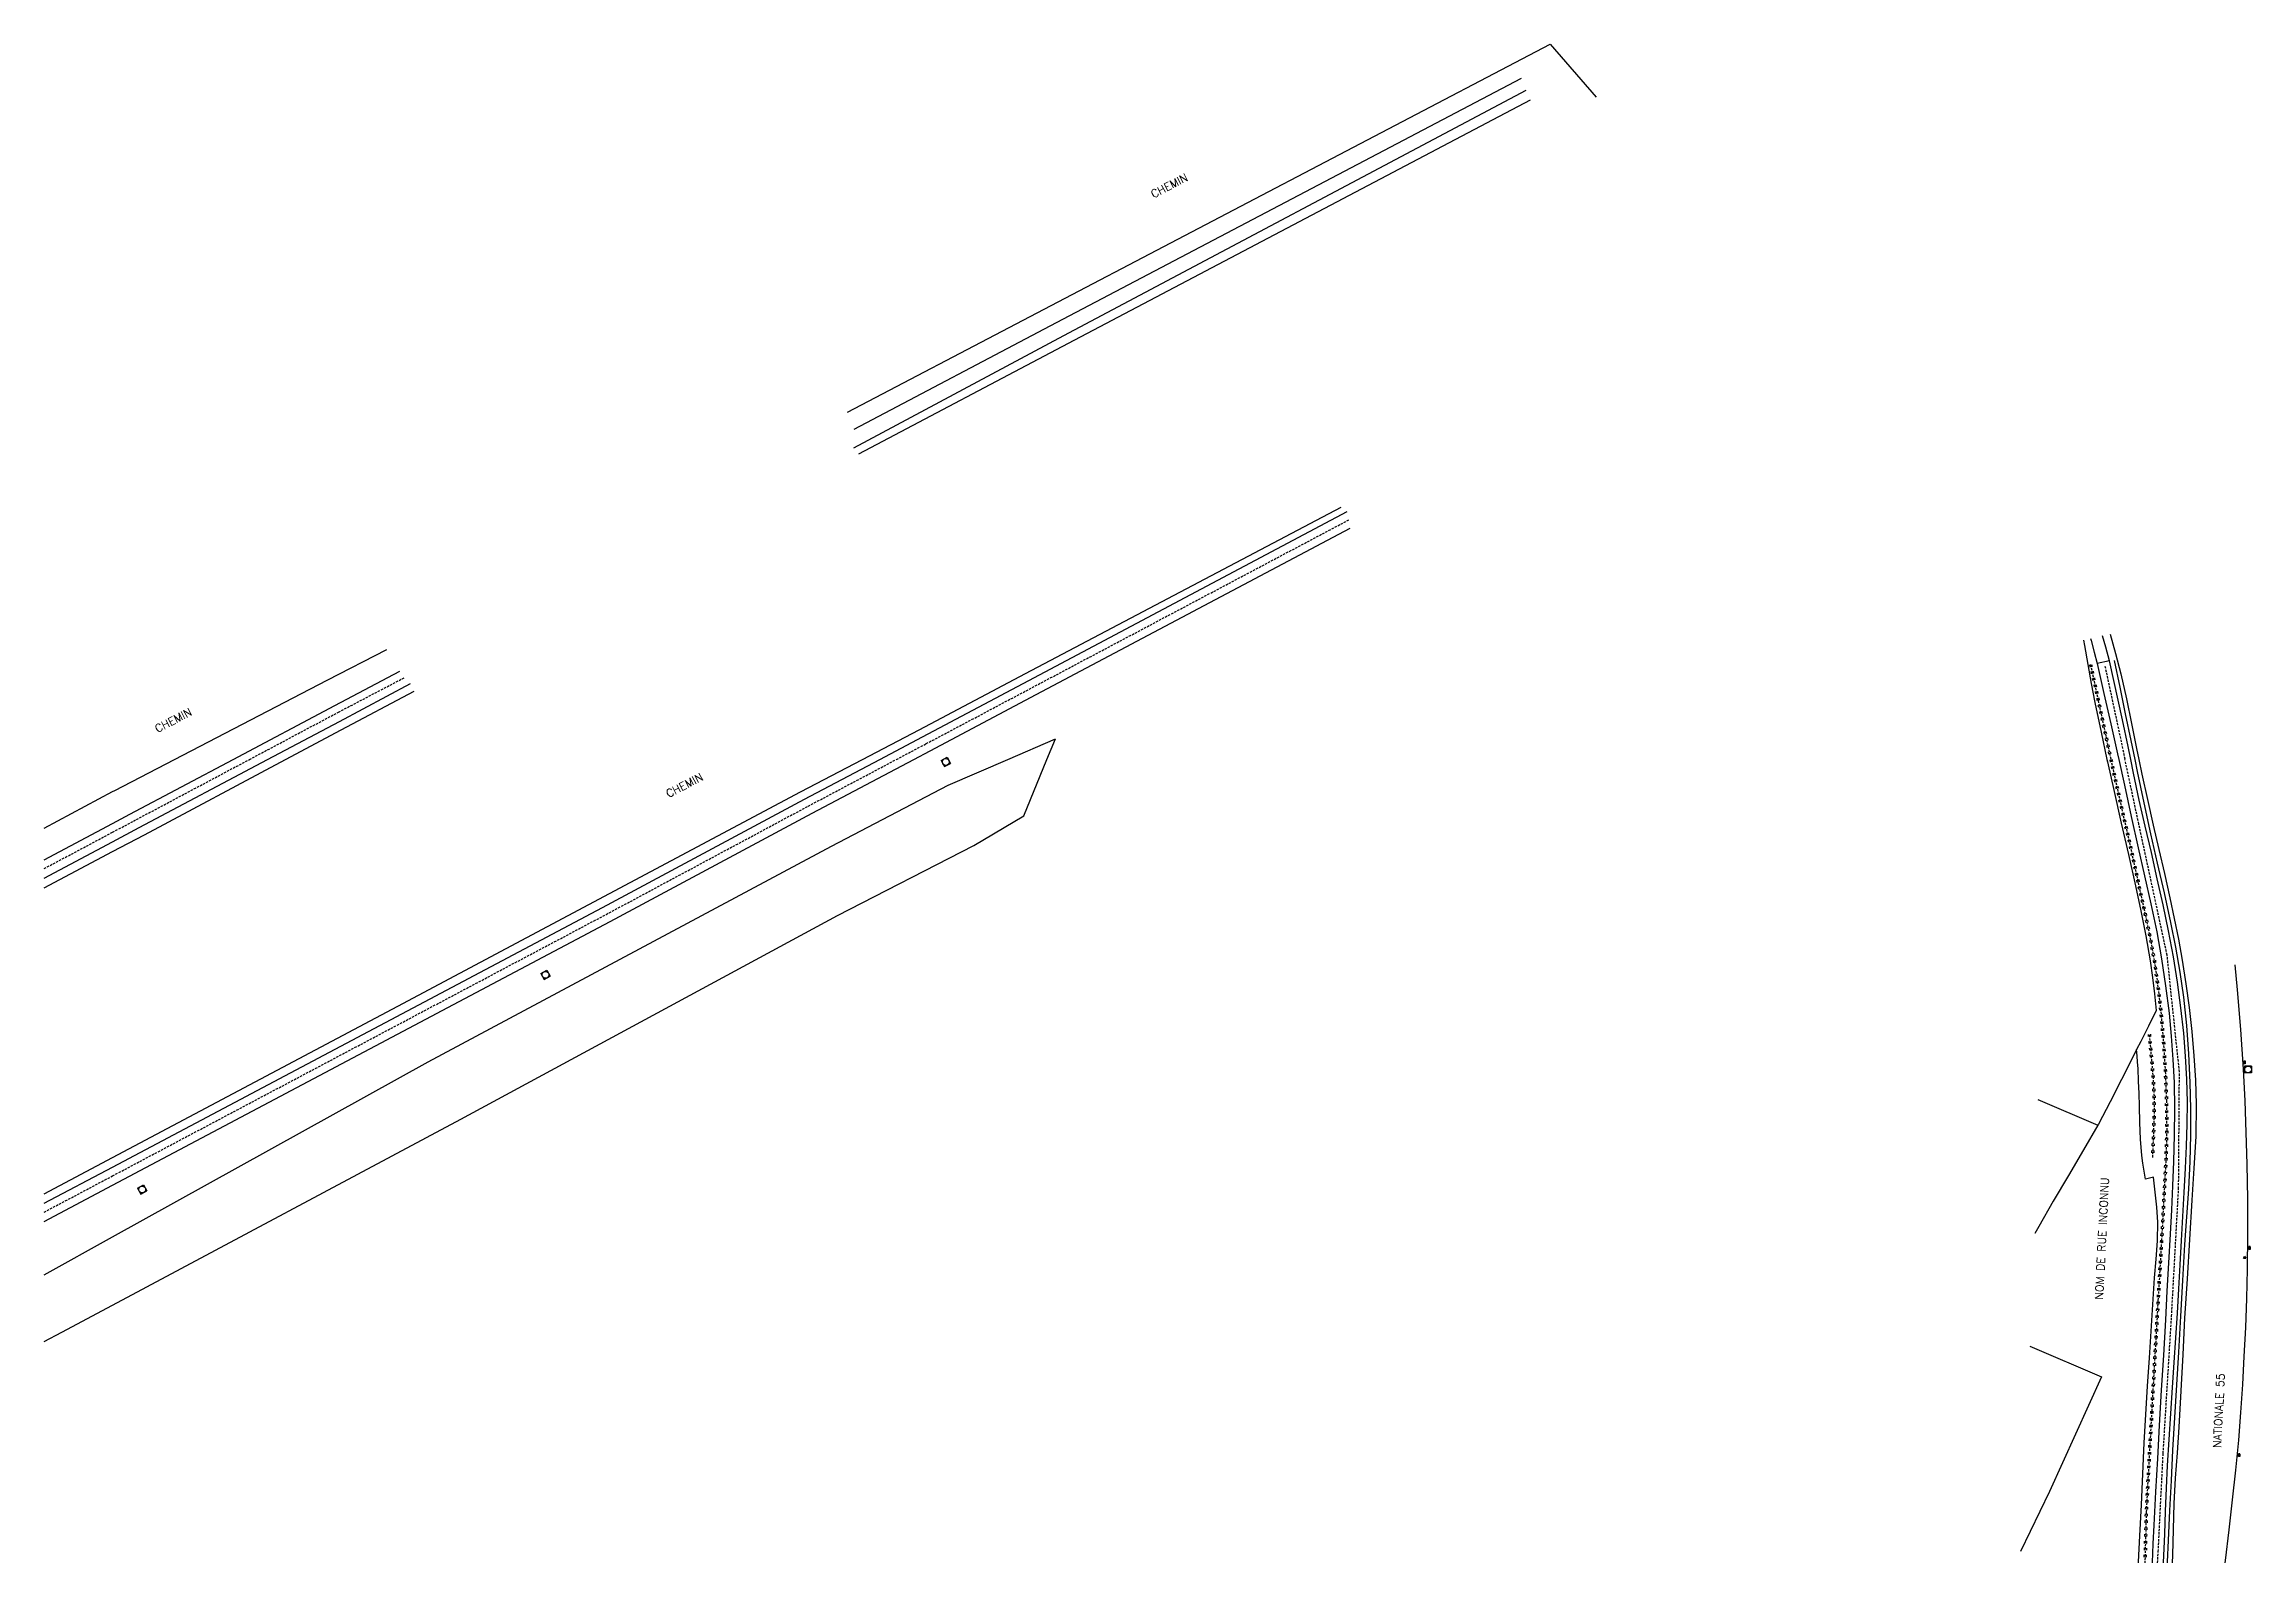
# Model space of a CAD drawing. Header units: millimetres. Extents: x 133000 to 134000, y 131000 to 132001.
# Drawn here: x 133000 to 133483.6, y 131000 to 131332.7 of the extents above; entities that cross this region are included whole.
import ezdxf

# ---------------------------------------------------------------- set-up
doc = ezdxf.new("R2010")
doc.units = ezdxf.units.MM
doc.linetypes.add('DASHED', pattern=[0.75, 0.5, -0.25])
doc.layers.get('0').update_dxf_attribs({"linetype": 'CONTINUOUS'})
for name, color, linetype in [('W0001', 6, 'DASHED'), ('W0008', 7, 'CONTINUOUS'), ('W0010', 4, 'CONTINUOUS'), ('W0071', 7, 'CONTINUOUS'), ('W0211', 2, 'CONTINUOUS'), ('W0214', 2, 'CONTINUOUS'), ('W0220', 5, 'DASHED'), ('W0330', 7, 'CONTINUOUS'), ('W0401', 7, 'CONTINUOUS'), ('W0420', 7, 'CONTINUOUS'), ('W0510', 5, 'CONTINUOUS'), ('W0850', 7, 'CONTINUOUS'), ('W0989', 7, 'CONTINUOUS')]:
    doc.layers.add(name, color=color, linetype=linetype)
doc.styles.get("Standard").update_dxf_attribs({"font": 'romans.shx', "width": 0.85})

# ---------------------------------------------------------------- blocks, each defined once
blk = doc.blocks.new('T420')
for p, q in [((0.75, 0.75), (-0.75, 0.75)), ((-0.75, 0.75), (-0.75, -0.75)), ((0.75, 0.75), (0.75, -0.75)), ((0.75, -0.75), (-0.75, -0.75))]:
    blk.add_line(p, q)
blk.add_ellipse((0, 0), major_axis=(-0.53, 0.53), ratio=1, start_param=3.926991, end_param=10.210176)
blk = doc.blocks.new('T850')
for p, q in [((-0.25, -0.15), (0, 0.32)), ((0, 0.32), (0.25, -0.15)), ((-0.25, -0.15), (0.25, -0.15))]:
    blk.add_line(p, q)
for major_axis in [(-0.106, 0.106), (-0.0354, 0.0354), (-0.0236, 0.0236)]:
    blk.add_ellipse((0, 0), major_axis=major_axis, ratio=1, start_param=3.926991, end_param=10.210176)
blk = doc.blocks.new('T401')
for p, q in [((-0.3, 0.3), (0, 0.3)), ((-0.3, -0.25), (-0.3, 0.3)), ((-0.3, 0.15), (0, 0.15)), ((-0.3, 0), (0, 0)), ((0, 0.3), (0, -0.25)), ((-0.3, -0.15), (0, -0.15)), ((-0.3, -0.25), (-0.3, -0.3)), ((-0.3, -0.3), (0, -0.3)), ((0, -0.3), (0, -0.25))]:
    blk.add_line(p, q)
blk = doc.blocks.new('t220o')
at = {"color": 0, "linetype": 'Continuous'}
for p, q in [((-0.25, 0.25), (0.25, 0.25)), ((-0.25, -0.25), (0.25, -0.25))]:
    blk.add_line(p, q, dxfattribs=at)

msp = doc.modelspace()

# ---------------------------------------------------------------- linework, layer by layer
at = {"layer": 'W0001'}
for points in [[(133186.72, 131176), (133193.25, 131179.46), (133285.79, 131228.47)], [(133044.99, 131176), (133064.49, 131186.37), (133079.08, 131194)], [(133451.46, 131196.45), (133455.85, 131176)], [(133015, 131160.06), (133019.58, 131162.5), (133044.99, 131176)], [(133015, 131084.78), (133123.14, 131142.06), (133167.39, 131165.78), (133186.72, 131176)], [(133463, 131000), (133463.14, 131002.46), (133464.22, 131023.97), (133466.06, 131054.01), (133467.6, 131081.96), (133467.78, 131107.57), (133465.09, 131133.12), (133458.89, 131161.82), (133455.85, 131176)], [(133000, 131152.09), (133015, 131160.06)], [(133000, 131076.83), (133015, 131084.78)]]:
    msp.add_lwpolyline(points, dxfattribs=at)
at = {"layer": 'W0008'}
for points in [[(133183.06, 131176), (133192.45, 131180.96), (133215.71, 131193.32), (133285.47, 131230.29)], [(133190.55, 131176), (133194.09, 131177.87), (133217.35, 131190.23), (133286.11, 131226.64)], [(133041.41, 131176), (133063.7, 131187.85), (133077.91, 131195.35)], [(133457.13, 131176), (133456.55, 131178.84), (133455.33, 131184.71), (133454.39, 131189), (133453.44, 131193.29), (133452.49, 131197.58), (133449.77, 131196.99)], [(133449.77, 131196.99), (133451.25, 131190.41), (133452.74, 131183.83), (133454.21, 131177.25), (133454.49, 131176)], [(133048.95, 131176), (133064.67, 131184.34), (133080.24, 131192.65)], [(133015, 131161.97), (133018.79, 131163.98), (133041.41, 131176)], [(133015, 131157.98), (133020.8, 131161.06), (133048.95, 131176)], [(133015, 131086.71), (133122.34, 131143.57), (133166.59, 131167.29), (133183.06, 131176)], [(133015, 131082.75), (133123.98, 131140.48), (133168.23, 131164.2), (133190.55, 131176)], [(133454.49, 131176), (133455.73, 131170.38), (133457.24, 131163.51), (133458.75, 131156.64), (133460.15, 131150.51), (133461.55, 131144.38), (133462.8, 131138.23), (133463.84, 131132.32), (133464.75, 131126.39), (133465.5, 131120.43), (133465.99, 131115.37), (133466.37, 131110.3), (133466.62, 131105.22), (133466.7, 131099.45), (133466.61, 131093.68), (133466.46, 131087.91), (133466.26, 131082.61), (133466.01, 131077.31), (133465.74, 131072.01), (133465.41, 131065.75), (133465.05, 131059.49), (133464.7, 131053.23), (133464.26, 131045.52), (133463.81, 131037.82), (133463.37, 131030.11), (133462.96, 131022.83), (133462.55, 131015.54), (133462.16, 131008.26), (133461.98, 131004.18), (133461.8, 131000.1), (133461.79, 131000)], [(133464.27, 131000), (133464.27, 131000.04), (133464.41, 131003.16), (133464.55, 131006.27), (133464.76, 131011.3), (133464.96, 131016.33), (133465.19, 131021.36), (133465.52, 131027.05), (133465.89, 131032.74), (133466.27, 131038.42), (133466.64, 131043.86), (133467.01, 131049.29), (133467.36, 131054.73), (133467.66, 131060.02), (133467.94, 131065.32), (133468.22, 131070.62), (133468.53, 131075.89), (133468.84, 131081.16), (133469.1, 131086.43), (133469.31, 131091.25), (133469.48, 131096.07), (133469.53, 131100.89), (133469.39, 131105.93), (133469.12, 131110.97), (133468.72, 131116), (133468.12, 131121.6), (133467.37, 131127.2), (133466.48, 131132.76), (133465.4, 131138.47), (133464.19, 131144.15), (133462.93, 131149.83), (133461.63, 131155.59), (133460.29, 131161.35), (133458.99, 131167.11), (133457.75, 131172.97), (133457.13, 131176)], [(133000, 131154), (133015, 131161.97)], [(133000, 131150.01), (133015, 131157.98)], [(133479.9, 131131.03), (133480.44, 131125.51), (133481.15, 131116.84), (133481.73, 131108.16), (133482.09, 131101.22), (133482.36, 131094.28), (133482.56, 131087.33), (133482.69, 131079.66), (133482.72, 131072), (133482.64, 131064.33), (133482.47, 131057.94), (133482.23, 131051.56), (133481.92, 131045.18), (133481.58, 131039.07), (133481.17, 131032.96), (133480.7, 131026.86), (133480.07, 131020.32), (133479.36, 131013.78), (133478.6, 131007.24), (133477.79, 131000.49), (133477.72, 131000)], [(133000, 131078.76), (133015, 131086.71)], [(133000, 131074.8), (133015, 131082.75)]]:
    msp.add_lwpolyline(points, dxfattribs=at)
at = {"layer": 'W0010'}
for points in [[(133458.05, 131176), (133457.19, 131180.14), (133455.98, 131185.97), (133454.78, 131191.81), (133453.57, 131197.65)], [(133465.15, 131000), (133465.16, 131000.23), (133465.37, 131004.89), (133465.7, 131011.48), (133466.01, 131018.07), (133466.34, 131024.65), (133466.76, 131031.82), (133467.2, 131038.99), (133467.64, 131046.16), (133468.08, 131054.01), (133468.52, 131061.86), (133468.98, 131069.71), (133469.4, 131075.78), (133469.83, 131081.84), (133470.13, 131087.91), (133470.26, 131093.69), (133470.28, 131099.47), (133470.16, 131105.24), (133469.87, 131111.49), (133469.4, 131117.72), (133468.73, 131123.93), (133467.93, 131129.4), (133466.96, 131134.85), (133465.91, 131140.28), (133464.51, 131146.77), (133462.99, 131153.25), (133461.5, 131159.72), (133460.04, 131166.52), (133458.61, 131173.33), (133458.05, 131176)]]:
    msp.add_lwpolyline(points, dxfattribs=at)
at = {"layer": 'W0071'}
for points in [[(133177.42, 131248.33), (133221.8, 131271.73), (133323.64, 131325.25)], [(133177.37, 131244.25), (133223.42, 131268.85), (133324.68, 131322.61)], [(133448.29, 131202.48), (133448.41, 131202.05), (133449.09, 131199.52), (133449.77, 131196.99)], [(133452.49, 131197.58), (133451.66, 131200.56), (133450.95, 131203.07)]]:
    msp.add_lwpolyline(points, dxfattribs=at)
at = {"layer": 'W0211'}
for points in [[(133176.02, 131252.08), (133176.02, 131252.08), (133329.91, 131332.7), (133340, 131321.08)], [(133452.62, 131203.44), (133453.8, 131199.22), (133454.96, 131194.75), (133456.17, 131189.31), (133457.26, 131183.84), (133458.36, 131178.38), (133458.88, 131176)], [(133028.57, 131176), (133062.03, 131193.33), (133075.06, 131200.11)], [(133219.68, 131176), (133221.53, 131180.48)], [(133015, 131056.43), (133091.31, 131097.17), (133173.77, 131141.83), (133203.7, 131157.14), (133214.6, 131163.65), (133219.68, 131176)], [(133015, 131168.96), (133015.48, 131169.22), (133028.57, 131176)], [(133458.88, 131176), (133459.57, 131172.79), (133460.79, 131167.2), (133462.04, 131161.61), (133463.26, 131156.3), (133464.49, 131150.98), (133465.67, 131145.66), (133466.63, 131141.14), (133467.56, 131136.6), (133468.39, 131132.06), (133469.21, 131126.86), (133469.92, 131121.65), (133470.51, 131116.43), (133470.97, 131111.09), (133471.31, 131105.74), (133471.48, 131100.39), (133471.36, 131093.42), (133470.96, 131086.44), (133470.52, 131079.46), (133470.02, 131070.85), (133469.46, 131062.24), (133468.92, 131053.63), (133468.49, 131045.66), (133468.08, 131037.68), (133467.63, 131029.71), (133467.26, 131024.13), (133466.87, 131018.56), (133466.54, 131012.98), (133466.38, 131007.34), (133466.28, 131001.69), (133466.19, 131000)], [(133000, 131160.94), (133015, 131168.96)], [(133000, 131048.5), (133003.9, 131050.51), (133015, 131056.43)]]:
    msp.add_lwpolyline(points, dxfattribs=at)
at = {"layer": 'W0214'}
for points in [[(133211.12, 131176), (133221.53, 131180.48)], [(133015, 131071.44), (133084.13, 131109.78), (133172.45, 131156.97), (133198.02, 131170.36), (133211.12, 131176)], [(133000, 131063.12), (133015, 131071.44)]]:
    msp.add_lwpolyline(points, dxfattribs=at)
at = {"layer": 'W0220'}
for points in [[(133448.3, 131196.8), (133449.98, 131188.91), (133451.67, 131181.03), (133452.75, 131176)], [(133452.75, 131176), (133453.37, 131173.15), (133455.16, 131165.12), (133456.98, 131157.09), (133458.74, 131149.05), (133460, 131143.32), (133461.23, 131137.58), (133462.28, 131131.82), (133463.11, 131125.92), (133463.77, 131120), (133464.27, 131114.06), (133464.68, 131107.66), (133464.93, 131101.24), (133464.99, 131094.83), (133464.84, 131088.91), (133464.53, 131082.99), (133464.2, 131077.07), (133463.85, 131070.51), (133463.47, 131063.96), (133463.08, 131057.4), (133462.62, 131049.31), (133462.15, 131041.22), (133461.7, 131033.13), (133461.29, 131025.78), (133460.88, 131018.43), (133460.51, 131011.08), (133460.36, 131005.66), (133460.22, 131000.24), (133460.2, 131000)], [(133461.18, 131115.65), (133461.58, 131111.08), (133461.99, 131106.5), (133462.23, 131101.92), (133462.21, 131097.48), (133462.04, 131093.03), (133461.86, 131088.58)]]:
    msp.add_lwpolyline(points, dxfattribs=at)
at = {"layer": 'W0330'}
for points in [[(133446.79, 131202.14), (133446.98, 131200.96), (133447.72, 131196.79), (133448.48, 131192.62), (133449.27, 131188.46), (133450.61, 131181.95), (133451.91, 131176)], [(133451.91, 131176), (133452.03, 131175.45), (133453.47, 131168.96), (133455.03, 131162.07), (133456.61, 131155.19), (133458.13, 131148.3), (133459.3, 131142.83), (133460.44, 131137.36), (133461.4, 131131.85), (133461.88, 131128.24), (133462.29, 131124.62), (133462.69, 131121)], [(133462.69, 131121), (133460.99, 131117.59), (133459.29, 131114.19), (133458.41, 131112.43), (133457.58, 131110.79), (133455.11, 131105.88), (133452.61, 131100.98), (133450.03, 131096.13), (133449.91, 131095.91), (133446.8, 131090.45), (133443.46, 131084.83), (133440.14, 131079.2), (133436.99, 131073.7), (133436.11, 131072.15)], [(133458.79, 131000), (133458.8, 131000.22), (133459.1, 131005.91), (133459.44, 131012.71), (133459.73, 131019.5), (133460.05, 131026.29), (133460.42, 131032.5), (133460.81, 131038.7), (133461.21, 131044.9), (133461.59, 131050.75), (133461.98, 131056.59), (133462.34, 131062.44), (133462.65, 131066.5), (133462.95, 131070.57), (133463.02, 131074.63), (133462.82, 131077.92), (133462.46, 131081.21), (133462.1, 131084.49), (133460.34, 131084.08), (133460.05, 131085.8), (133459.76, 131087.53), (133459.51, 131089.27), (133459.23, 131092.85), (133459.14, 131096.45), (133459.05, 131100.06), (133458.95, 131102.81), (133458.85, 131105.55), (133458.71, 131108.3), (133458.62, 131109.68), (133458.52, 131111.06), (133458.41, 131112.43)], [(133436.74, 131101.52), (133449.91, 131095.91)], [(133434.99, 131047.44), (133450.7, 131040.77), (133439.33, 131015.64), (133432.94, 131002.45)]]:
    msp.add_lwpolyline(points, dxfattribs=at)
at = {"layer": 'W0510'}
for points in [[(133178.44, 131242.98), (133224.4, 131267.21), (133325.62, 131320.47)], [(133179.29, 131176), (133191.71, 131182.52), (133214.95, 131194.86), (133284.16, 131231.25)], [(133052.85, 131176), (133065.04, 131182.52), (133081.06, 131190.93)], [(133015, 131088.78), (133077.46, 131121.97), (133165.73, 131168.88), (133179.29, 131176)], [(133015, 131155.8), (133021.99, 131159.51), (133052.85, 131176)], [(133000, 131147.84), (133015, 131155.8)], [(133000, 131080.81), (133015, 131088.78)]]:
    msp.add_lwpolyline(points, dxfattribs=at)

# ---------------------------------------------------------------- block references
at = {"layer": 'W0220'}
for p, rotation in [((133448.35, 131196.53), 282.0500820142215), ((133448.67, 131195.07), 282.0500820142215), ((133448.98, 131193.6), 282.0500820142215), ((133449.29, 131192.13), 282.0500820142215), ((133449.61, 131190.67), 282.0500820142215), ((133449.92, 131189.2), 282.0500820142215), ((133450.23, 131187.73), 282.0585171811568), ((133450.55, 131186.27), 282.0585171811568), ((133450.86, 131184.8), 282.0585171811568), ((133451.17, 131183.33), 282.0585171811568), ((133451.49, 131181.86), 282.0585171811568), ((133451.8, 131180.4), 282.1989975829647), ((133452.12, 131178.93), 282.1989975829647), ((133452.44, 131177.47), 282.1989975829647), ((133452.81, 131175.73), 282.2113651108702), ((133453.13, 131174.26), 282.2113651108702), ((133453.45, 131172.79), 282.5824165432969), ((133453.77, 131171.33), 282.5824165432969), ((133454.1, 131169.87), 282.5824165432969), ((133454.43, 131168.4), 282.5824165432969), ((133454.76, 131166.94), 282.5824165432969), ((133455.08, 131165.47), 282.5824165432969), ((133455.41, 131164.01), 282.7462594152532), ((133455.74, 131162.55), 282.7462594152532), ((133456.07, 131161.08), 282.7462594152532), ((133456.4, 131159.62), 282.7462594152532), ((133456.74, 131158.16), 282.7462594152532), ((133457.06, 131156.7), 282.3694790810985), ((133457.39, 131155.23), 282.3694790810985), ((133457.71, 131153.76), 282.3694790810985), ((133458.03, 131152.3), 282.3694790810985), ((133458.35, 131150.83), 282.3694790810985), ((133458.67, 131149.37), 282.3694790810985), ((133458.99, 131147.9), 282.3656296685197), ((133459.31, 131146.44), 282.3656296685197), ((133459.63, 131144.97), 282.3656296685197), ((133459.96, 131143.51), 282.3656296685197), ((133460.27, 131142.04), 282.1049909027963), ((133460.59, 131140.58), 282.1049909027963), ((133460.9, 131139.11), 282.1049909027963), ((133461.21, 131137.64), 282.1049909027963), ((133461.49, 131136.17), 280.3835674350978), ((133461.76, 131134.69), 280.3835674350978), ((133462.03, 131133.22), 280.3835674350978), ((133462.29, 131131.74), 278.0199104502775), ((133462.5, 131130.25), 278.0199104502775), ((133462.71, 131128.77), 278.0199104502775), ((133462.92, 131127.28), 278.0199104502775), ((133463.13, 131125.8), 276.2680335257313), ((133463.29, 131124.31), 276.2680335257313), ((133463.46, 131122.82), 276.2680335257313), ((133463.62, 131121.33), 276.2680335257313), ((133463.78, 131119.83), 274.9001873367857), ((133463.91, 131118.34), 274.9001873367857), ((133464.04, 131116.84), 274.9001873367857), ((133461.19, 131115.54), 275.0464715179736), ((133461.32, 131114.04), 275.0464715179736), ((133461.45, 131112.55), 275.0464715179736), ((133464.16, 131115.35), 274.9001873367857), ((133464.29, 131113.86), 273.6554467475586), ((133464.38, 131112.36), 273.6554467475586), ((133461.59, 131111.05), 275.034044515553), ((133461.72, 131109.56), 275.034044515553), ((133461.85, 131108.06), 275.034044515553), ((133461.98, 131106.57), 275.034044515553), ((133464.48, 131110.86), 273.6554467475586), ((133464.57, 131109.36), 273.6554467475586), ((133464.67, 131107.87), 273.6554467475586), ((133464.73, 131106.37), 272.1875030818405), ((133462.06, 131105.07), 273.0377432543839), ((133462.14, 131103.57), 273.0377432543839), ((133462.22, 131102.08), 273.0377432543839), ((133464.79, 131104.87), 272.1875030818405), ((133464.85, 131103.37), 272.1875030818405), ((133464.9, 131101.87), 272.1875030818405), ((133462.22, 131099.08), 269.7292523823708), ((133462.21, 131097.58), 269.7292523823708), ((133462.22, 131100.58), 269.7292523823708), ((133464.94, 131100.37), 270.5628439104122), ((133464.95, 131098.87), 270.5628439104122), ((133464.97, 131097.37), 270.5628439104122), ((133462.04, 131093.08), 267.785529115743), ((133462.1, 131094.58), 267.785529115743), ((133462.15, 131096.08), 267.785529115743), ((133464.94, 131092.87), 268.5391339586774), ((133464.98, 131094.37), 268.5391339586774), ((133464.98, 131095.87), 270.5628439104122), ((133461.92, 131090.08), 267.7855291161173), ((133461.98, 131091.58), 267.7855291161173), ((133464.81, 131088.38), 267.0415597906054), ((133464.86, 131089.87), 268.5391339586774), ((133464.9, 131091.37), 268.5391339586774), ((133464.5, 131082.38), 266.8185615170937), ((133464.58, 131083.88), 267.0415597906054), ((133464.66, 131085.38), 267.0415597906054), ((133464.73, 131086.88), 267.0415597906054), ((133464.25, 131077.89), 266.8185615170937), ((133464.33, 131079.39), 266.8185615170937), ((133464.42, 131080.89), 266.8185615170937), ((133464.01, 131073.4), 266.9092391333321), ((133464.09, 131074.9), 266.9092391333321), ((133464.17, 131076.39), 266.9092391333321), ((133463.76, 131068.9), 266.6468636979297), ((133463.84, 131070.4), 266.6468636979297), ((133463.93, 131071.9), 266.9092391333321), ((133463.41, 131062.91), 266.6473740697199), ((133463.49, 131064.41), 266.6468636979297), ((133463.58, 131065.91), 266.6468636979297), ((133463.67, 131067.41), 266.6468636979297), ((133463.14, 131058.42), 266.6473740697199), ((133463.23, 131059.92), 266.6473740697199), ((133463.32, 131061.42), 266.6473740697199), ((133462.88, 131053.93), 266.7178154801101), ((133462.97, 131055.43), 266.7178154801101), ((133463.06, 131056.92), 266.7178154801101), ((133462.63, 131049.44), 266.7178154801101), ((133462.71, 131050.93), 266.7178154801101), ((133462.8, 131052.43), 266.7178154801101), ((133462.28, 131043.45), 266.710757321533), ((133462.37, 131044.94), 266.710757321533), ((133462.45, 131046.44), 266.710757321533), ((133462.54, 131047.94), 266.710757321533), ((133462.03, 131038.95), 266.7817402918992), ((133462.11, 131040.45), 266.7817402918992), ((133462.2, 131041.95), 266.710757321533), ((133461.77, 131034.46), 266.7817402918992), ((133461.86, 131035.96), 266.7817402918992), ((133461.94, 131037.46), 266.7817402918992), ((133461.52, 131029.97), 266.7752584416268), ((133461.61, 131031.47), 266.7752584416268), ((133461.69, 131032.96), 266.7752584416268), ((133461.27, 131025.48), 266.8301013960037), ((133461.35, 131026.97), 266.7752584416268), ((133461.44, 131028.47), 266.7752584416268), ((133460.94, 131019.48), 266.8301013960037), ((133461.02, 131020.98), 266.8301013960037), ((133461.1, 131022.48), 266.8301013960037), ((133461.19, 131023.98), 266.8301013960037), ((133460.71, 131014.99), 267.1414827392782), ((133460.78, 131016.49), 267.1414827392782), ((133460.86, 131017.99), 267.1414827392782), ((133460.49, 131010.5), 268.3525666876511), ((133460.56, 131011.99), 267.1414827392782), ((133460.63, 131013.49), 267.1414827392782), ((133460.36, 131006), 268.3525666876511), ((133460.41, 131007.5), 268.3525666876511), ((133460.45, 131009), 268.3525666876511), ((133460.25, 131001.5), 268.5742379031304), ((133460.29, 131003), 268.5742379031304), ((133460.33, 131004.5), 268.5742379031304)]:
    msp.add_blockref('t220o', p, dxfattribs=dict(at, rotation=rotation))
at = {"layer": 'W0401'}
for p, rotation in [((133481.89, 131109.63), 183.7899849992137), ((133483, 131068.97), 179.3797591728932), ((133480.72, 131023.61), 174.5634102985236)]:
    msp.add_blockref('T401', p, dxfattribs=dict(at, rotation=rotation))
at = {"layer": 'W0420'}
for p, rotation in [((133197.52, 131175.45), 118.0022449514329), ((133109.83, 131128.82), 118.035794840636), ((133021.47, 131081.77), 118.035794840636)]:
    msp.add_blockref('T420', p, dxfattribs=dict(at, rotation=rotation))
msp.add_blockref('T420', (133482.82, 131108.09), dxfattribs=at)
at = {"layer": 'W0850'}
msp.add_blockref('T850', (133482.05, 131066.88), dxfattribs=at)

# ---------------------------------------------------------------- texts
at = {"layer": 'W0989'}
for s, rotation, p in [('CHEMIN', 27.5431, (133243.03, 131298.9)), ('CHEMIN', 27.5431, (133024.85, 131181.8)), ('CHEMIN', 27.5431, (133136.82, 131167.56)), ('NOM DE RUE INCONNU', 87.1605, (133451.02, 131057.63)), ('NATIONALE 55', 87.1605, (133476.88, 131025.13))]:
    msp.add_text(s, height=1.75, rotation=rotation, dxfattribs=at).set_placement(p)

doc.saveas('drawing.dxf')
